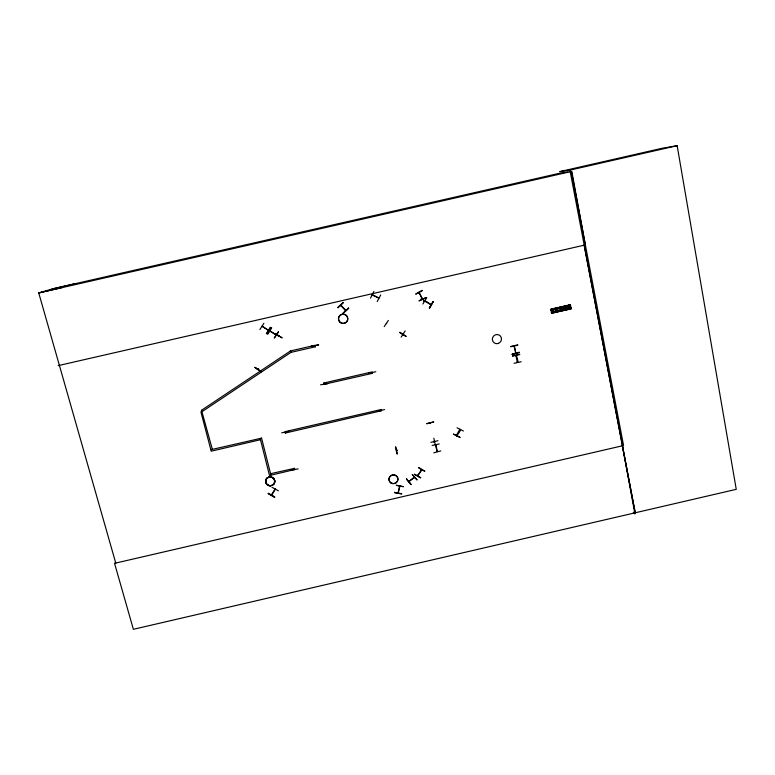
<?xml version="1.0" encoding="UTF-8"?>
<svg xmlns="http://www.w3.org/2000/svg" width="775" height="775" viewBox="0 0 775 775"><rect width="100%" height="100%" fill="white"/><g stroke="black" fill="none" stroke-linecap="round" stroke-linejoin="round"><path stroke-width="1.16" d="M514.067 346.134C514.648 346.26 516.227 353.749 515.356 352.964M516.131 356.054L516.034 355.405M516.45 355.977C515.578 353.09 519.473 364.182 517.177 361.77M517.332 361.712L517.632 362.177M398.418 492.919L398.544 492.241L398.011 492.59M399.454 486.719L399.91 486.128M338.007 307.782L343.47 302.657M570.332 304.701L571.127 308.838L551.664 313.313L550.851 309.157L570.352 304.769M570.255 304.914L570.574 305.941M571.03 308.363L570.875 307.578L551.413 312.054L551.548 313.003L571.127 308.828M456.688 435.695L457.017 434.882M413.937 477.681C416.873 475.889 406.129 483.174 409.316 481.12M414.363 477.051L408.9 481.759L409.113 480.975M401.731 493.694L394.601 492.638L394.669 492.154M425.378 301.33L424.874 300.729M430.416 422.898L430.319 422.753M275.328 489.238L271.647 495.196M398.05 492.774L399.619 486.128L399.464 486.816M372.368 372.543L372.504 373.317L324.454 384.235M257.988 369.2L258.366 368.658L258.007 369.065M258.627 368.716L258.162 369.481L258.22 368.745M324.105 383.247L324.328 383.877M324.299 383.761L324.105 383.16M324.444 384.342L324.115 382.86M323.814 383.47L324.018 384.022L324.183 383.305M320.559 384.807L327.864 383.654M418.219 475.065L417.832 475.86M421.745 469.892L417.773 475.685M402.893 334.083L403.349 333.415M402.923 333.667C403.048 334.674 403.959 332.93 402.981 334.025M340.69 305.495L341.213 305.931M340.69 305.418L345.757 310.794L345.272 310.32M345.902 310.523L340.835 305.079M459.953 437.4L453.559 434.048M290.993 470.076L298.191 468.923M260.148 438.35L269.497 475.53L294.645 469.573M315.115 345.698L315.173 346.812L290.983 352.363L202.285 411.506L200.88 411.835L211.217 451.186L260.487 439.716M294.626 469.728L294.316 468.236M386.27 323.611L386.715 323.543M403.194 333.938L403.513 333.599M401.663 494.014L394.611 492.6M430.483 423.228L430.077 422.811M434.155 441.188L434.552 441.876L434.397 440.985M278.399 490.798L272.044 487.33M274.67 496.891L274.437 497.337C255.217 485.877 287.622 504.477 268.363 493.307M288.862 431.336L281.693 432.818M399.881 486.196L398.321 492.716M274.679 489.752L274.989 488.977M271.696 494.363L271.386 495.138L275.135 488.889M285.433 431.956L285.248 432.886L285.752 432.818M381.145 410.827L285.713 432.944L285.442 432.121M285.229 432.818L285.181 432.014M285.713 432.944L285.413 431.452M414.46 474.281L420.767 477.642M270.921 475.056L261.533 438.03M380.98 409.549L381.116 410.169M270.582 473.709L294.287 468.381M403.291 486.7L396.199 485.276L403.3 486.671M459.992 429.253C450.236 444.743 463.547 428.091 459.653 429.728M396.567 450.323L397.197 450.11M433.767 441.731L434.475 441.004L434.397 441.547M290.189 351.085L291.012 352.276M278.293 336.437L278.651 335.875M459.972 429.437L459.972 429.892M424.448 300.603L424.051 301.368M421.629 469.747L417.657 475.666L417.957 474.949M418.849 292.446L419.091 293.076M422.172 298.918L419.13 292.378M281.993 337.861L275.629 333.841L282.052 337.774M453.549 434.213L459.992 437.362M278.622 336.553L278.884 336.05M261.02 371.719L254.888 367.398L261.02 371.709M278.273 331.816L274.292 338.065L278.535 331.971M276.103 334.984L269.913 331.119M370.508 298.123L373.87 291.448M372.174 294.887L372.843 295.343L372.3 294.655M372.3 295.081L378.965 298.123L372.494 294.713M377.202 301.562L380.709 294.955M212.331 449.374L201.519 410.217M254.888 367.398L261.214 371.409M410.905 484.472L406.468 478.998M210.936 449.694L261.495 438.166M406.497 478.979L410.963 484.452M433.903 441.663L434.475 441.895L434.484 441.14M457.017 427.781L463.411 431.007M420.554 477.952L414.47 474.242M271.715 327.786L267.859 334.054M270.31 327.253L266.348 333.579M262.028 326.265L268.373 330.257L262.202 326.285M405.935 336.544L399.706 332.601M399.881 332.252L406.148 336.214M422.869 304.042L426.793 297.677M430.425 304.507L431.084 304.459M429.582 308.15L433.147 301.562L429.573 308.14M429.263 307.946L433.186 301.601M259.896 329.549L263.907 323.262M266.697 333.783L270.63 327.505M384.206 326.604L388.343 320.424M402.913 333.763L403.087 334.18M401.14 337.144L405.17 330.954M421.271 298.598L427.48 302.56M423.877 301.165L424.225 300.468M418.548 467.829L424.874 471.307L418.781 467.606M421.435 469.737L421.077 470.396L421.619 469.824M419.246 293.163L419.081 292.32M285.258 432.808L285.103 432.324M435.55 444.821L436.964 451.389M515.801 353.061L513.99 345.989M515.879 355.473L517.429 362.361M414.305 477.1L413.986 477.865M337.745 307.501L343.209 302.415M315.289 346.59L315.144 345.805M417.008 479.832L412.252 474.465L416.979 479.841M201.442 410.333L290.16 351.172M424.933 300.787L431.142 304.527M422.142 290.354L415.671 294.142L422.317 290.693M422.54 298.879L418.936 292.572M419.11 300.748L425.93 297.658L419.188 300.865M431.016 304.837L424.865 301.049M396.974 453.995L395.453 447.049M395.783 446.894L397.372 453.908M677.147 145.69L569.916 170.142L559.763 171.614L662.276 148.238L677.147 145.69L736.25 489.335L133.377 629.31L114.555 563.338L115.766 563.105L38.75 292.95L52.4 288.901L560.964 172.932L567.91 171.963M52.022 289.017L74.293 283.882M62.048 287.583L38.75 292.95L571.378 171.478L623.555 445.528L114.555 563.338M510.56 346.512L517.729 344.865M512.188 354.369L519.269 352.344L512.197 354.388M512.12 354.039L519.269 352.373M512.498 355.832L519.657 354.185M512.517 356.132L519.734 354.553M514.038 363.32L521.207 361.731M285.374 431.588L380.854 409.588L381.164 410.944M432.14 445.47L439.26 443.92M433.797 452.832L440.81 450.914M58.144 365.635L585.357 244.91L571.814 171.382M550.851 309.409L570.342 304.914L550.88 309.419L551.015 309.942L570.487 305.466M551.015 310.126L570.468 305.379L550.986 310.107L570.574 305.931L551.102 310.368M571.02 308.295L551.519 312.567M551.577 313.013L571.03 308.547M324.105 382.957L372.136 371.913L372.552 373.259M426.667 423.654L433.777 421.92L426.696 423.731M430.871 442.36L437.952 440.704M368.571 373.25L375.807 371.748M372.126 373.133L372.058 372.475M384.536 409.588L377.377 411.215M433.835 438.204L435.347 445.044M434.533 441.808L433.719 441.614M397.343 450.401L396.626 450.566M435.841 444.714L437.323 451.302M568.278 305.369L568.976 308.963M566.961 305.67L567.717 309.293M564.985 306.125L565.682 309.719M563.231 306.532L563.987 310.155M561.255 306.987L562.011 310.61M457.027 435.056L457.008 435.763L456.62 435.376M380.777 410.304L380.67 409.684M267.53 333.909L271.424 327.612M269.952 330.915L276.239 334.761M434.552 441.547L433.777 441.556M517.816 345.233L510.618 346.774M633.301 512.246L634.928 513.961L622.373 445.799M406.517 478.863L410.944 484.346M294.306 469.253L294.248 468.691M570.875 307.578L551.432 312.315L570.894 307.811M550.947 309.632L570.439 305.234M290.983 352.363L290.673 350.881L314.853 345.33L315.173 346.812M294.49 468.633L294.665 469.175M381.058 410.256L380.825 409.471M552.827 308.954L553.544 312.548M569.916 170.142L635.229 512.808L584.137 245.191M348.585 308.121L343.122 313.197M318.603 344.904L311.25 346.231L318.583 344.904M348.595 308.14L343.122 313.236L348.653 308.237M497.85 343.567L497.87 343.567A4.621 4.514 -44.3 0 1 492.6 337.735A4.621 4.514 -44.3 0 1 500.34 335.963A4.621 4.514 -44.3 0 1 497.86 343.519M339.731 321.974A4.66 4.64 16.6 0 0 347.588 320.182A4.64 4.611 16.7 0 0 342.075 314.282A4.66 4.64 16.6 0 0 339.731 321.974M347.588 320.182A4.66 4.64 16.6 0 0 342.075 314.292A4.64 4.611 16.7 0 0 339.741 321.925A4.64 4.611 16.7 0 0 347.568 320.143M391.046 482.98A4.505 4.369 -12.4 0 0 397.943 479.376A4.505 4.369 -12.4 0 0 391.365 475.404A4.505 4.369 -12.4 0 0 391.046 482.98A4.495 4.359 -12.4 0 0 397.933 479.386A4.495 4.359 -12.4 0 0 391.365 475.424A4.495 4.359 -12.4 0 0 391.046 482.97M266.871 484.404A4.572 4.417 5.3 0 0 274.563 482.631A4.572 4.417 5.3 0 0 269.09 477.071A4.572 4.417 5.3 0 0 266.871 484.404A4.563 4.408 5.3 0 0 274.553 482.631A4.563 4.408 5.3 0 0 269.09 477.09A4.563 4.408 5.3 0 0 266.881 484.404A4.563 4.408 5.3 0 0 274.573 482.554A4.563 4.408 5.3 0 0 269.109 477.012A4.563 4.408 5.3 0 0 266.9 484.327A4.553 4.398 5.3 0 0 274.563 482.554A4.553 4.398 5.3 0 0 269.119 477.022A4.553 4.398 5.3 0 0 266.91 484.317"/></g></svg>
